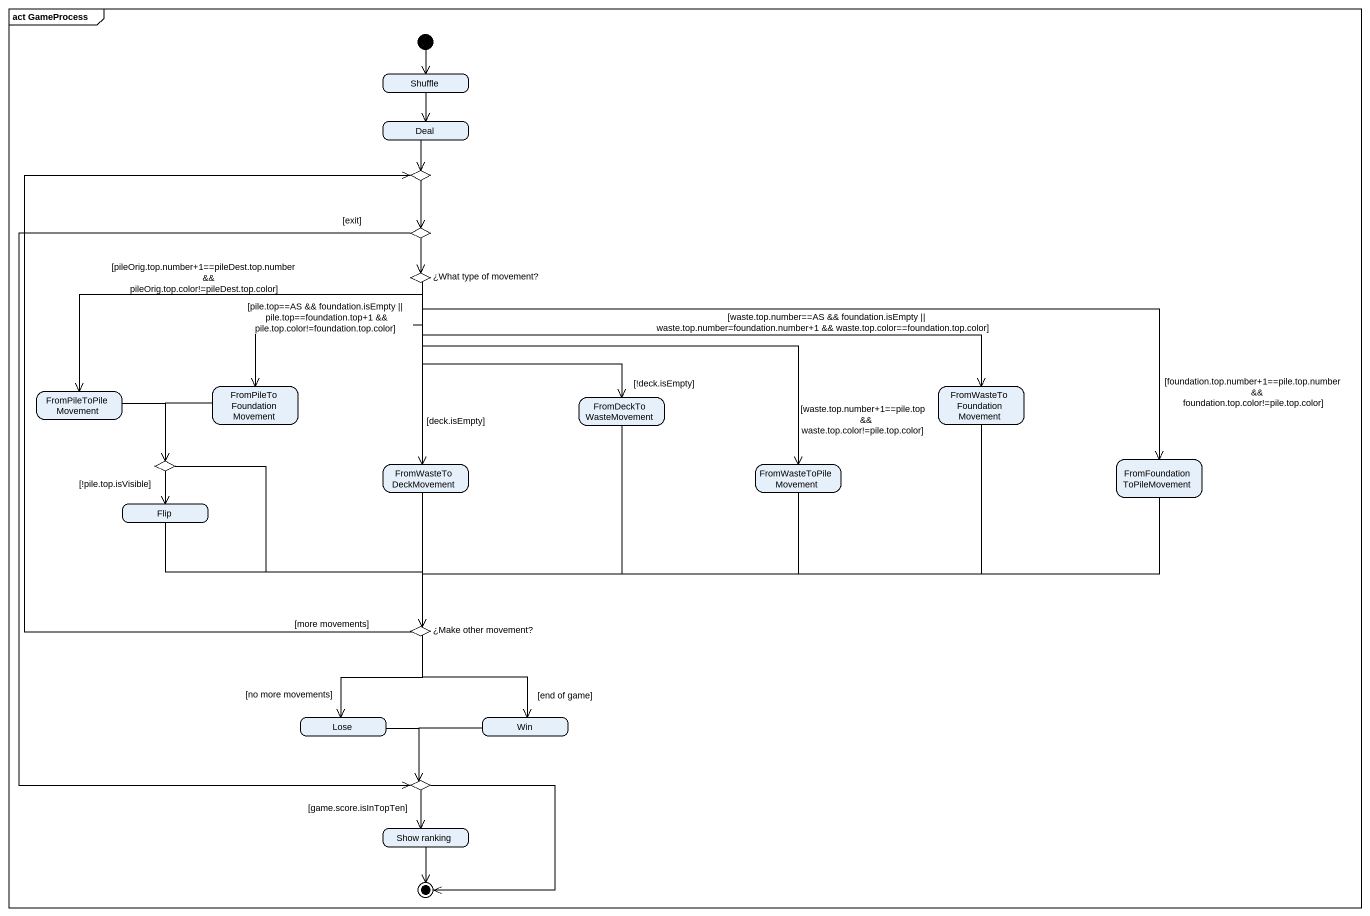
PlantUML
@startuml
mainframe act GameProcess
hide empty description
state Shuffle
state Deal
state choice1 <<choice>>
state choice2 <<choice>>
state "¿What type of movement?" as What_type_of_movement <<choice>>
state FromPileToPileMovement
state FromPileToFoundationMovement
state FromDeckToWasteMovement
state "FromWasteToFoundationMovement" as FromWasteToFoundationMovemen
state FromFoundationToPileMovement
state choice3 <<choice>>
state FromWasteToDeckMovement
state FromWasteToPileMovement
state Flip
state "¿Make other movement?" as Make_other_movement <<choice>>
state Lose
state Win
state choice4 <<choice>>
state "Show ranking" as Show_ranking
[*] --> Shuffle
Shuffle --> Deal
Deal --> choice1
choice1 --> choice2
choice2 --> What_type_of_movement
choice2 --> choice4 : [exit]
What_type_of_movement -left-> FromPileToPileMovement : [pileOrig.top.number+1==pileDest.top.number && pileOrig.top.color!=pileDest.top.color]
What_type_of_movement --> FromPileToFoundationMovement : [pile.top==AS && foundation.isEmpty || pile.top==foundation.top+1 && pile.top.color!=foundation.top.color]
What_type_of_movement --> FromDeckToWasteMovement : [!deck.isEmpty]
What_type_of_movement -right-> FromWasteToFoundationMovemen : [waste.top.number==AS && foundation.isEmpty || waste.top.number=foundation.number+1 && waste.top.color==foundation.top.color]
What_type_of_movement -right-> FromFoundationToPileMovement : [foundation.top.number+1==pile.top.number && foundation.top.color!=pile.top.color]
What_type_of_movement --> FromWasteToDeckMovement : [deck.isEmpty]
What_type_of_movement -right-> FromWasteToPileMovement : [waste.top.number+1==pile.top && waste.top.color!=pile.top.color]
FromPileToPileMovement --> choice3
FromPileToFoundationMovement --> choice3
FromDeckToWasteMovement --> Make_other_movement
FromWasteToFoundationMovemen -left-> Make_other_movement
FromFoundationToPileMovement -left-> Make_other_movement
choice3 --> Flip : [!pile.top.isVisible]
choice3 --> Make_other_movement
FromWasteToDeckMovement --> Make_other_movement
FromWasteToPileMovement -left-> Make_other_movement
Flip -right-> Make_other_movement
Make_other_movement -up-> choice1 : [more movements]
Make_other_movement --> Lose : [no more movements]
Make_other_movement --> Win : [end of game]
Lose --> choice4
Win -left-> choice4
choice4 --> Show_ranking : [game.score.isInTopTen]
choice4 --> [*]
Show_ranking --> [*]
@enduml
